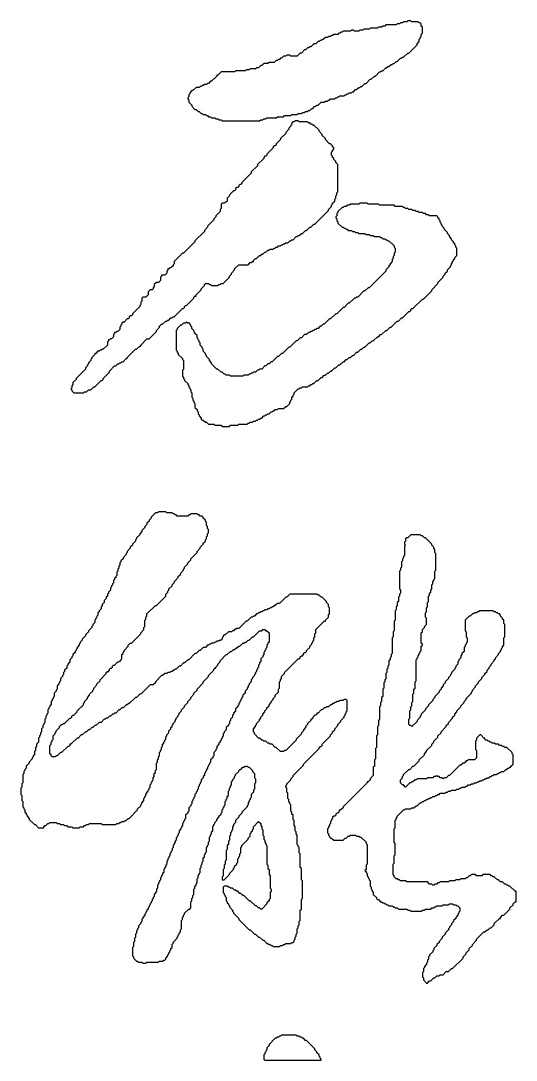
# Model space of a CAD drawing. Header units: millimetres. Extents: x 0 to 500, y 0 to 499.
# Drawn here: x 262 to 499.5, y 0.5 to 499 of the extents above; entities that cross this region are included whole.
import ezdxf

# ---------------------------------------------------------------- set-up
doc = ezdxf.new("R2010")
doc.units = ezdxf.units.MM

msp = doc.modelspace()

# ---------------------------------------------------------------- linework, layer by layer
for points in [[(447.5, 499), (447, 498.5), (445.5, 498.5), (445, 498), (444, 498), (443.5, 497.5), (442.5, 497.5), (442, 497), (437, 497), (436.5, 496.5), (435.5, 496.5), (435, 496), (433.5, 496), (433, 495.5), (429.5, 495.5), (429, 495), (426.5, 495), (426, 494.5), (424.5, 494.5), (424, 494), (422, 494), (421.5, 494.5), (420.5, 494.5), (420, 494), (416.5, 494), (416, 493.5), (415.5, 493.5), (415, 493), (414.5, 493), (414, 492.5), (412, 492.5), (411.5, 492), (411, 492), (410.5, 491.5), (409.5, 491.5), (409, 491), (408, 491), (407, 490), (406.5, 490), (406, 489.5), (405.5, 489.5), (405, 489), (404.5, 489), (403.5, 488), (402.5, 488), (401, 486.5), (400.5, 486.5), (400, 486), (399.5, 486), (398.5, 485), (398, 485), (396.5, 483.5), (396, 483.5), (394.5, 482), (391.5, 482), (391, 482.5), (389.5, 482.5), (389, 482), (388, 482), (387, 481), (386.5, 481), (386, 480.5), (385.5, 480.5), (385, 480), (384.5, 480), (383.5, 479), (381, 479), (380.5, 478.5), (378.5, 478.5), (377.5, 477.5), (377, 477.5), (376, 476.5), (375, 476.5), (374.5, 476), (372, 476), (371.5, 475.5), (370, 475.5), (369.5, 475), (365, 475), (364.5, 474.5), (358, 474.5), (356.5, 473), (356, 473), (356, 472.5), (353.5, 470), (353, 470), (352, 469), (351.5, 469), (351, 468.5), (350, 468.5), (349.5, 468), (349, 468), (348.5, 467.5), (348, 467.5), (347.5, 467), (346, 467), (344.5, 465.5), (344, 465.5), (343, 464.5), (343, 464), (342.5, 463.5), (342.5, 462.5), (342, 462), (342, 461.5), (342.5, 461), (342.5, 460), (344, 458.5), (344, 458), (345.5, 456.5), (346, 456.5), (347, 455.5), (347.5, 455.5), (348.5, 454.5), (349, 454.5), (349.5, 454), (350.5, 454), (351, 453.5), (351.5, 453.5), (352, 453), (353, 453), (353.5, 452.5), (355, 452.5), (355.5, 452), (356.5, 452), (357, 451.5), (358, 451.5), (358.5, 451), (376.5, 451), (377, 451.5), (378, 451.5), (378.5, 452), (379.5, 452), (380, 452.5), (384.5, 452.5), (385, 453), (388, 453), (388.5, 453.5), (391.5, 453.5), (392, 454), (394.5, 454), (395, 454.5), (396.5, 454.5), (397, 455), (398, 455), (398.5, 455.5), (399.5, 455.5), (400, 456), (400.5, 456), (401.5, 457), (402, 457), (403, 458), (403.5, 458), (404, 458.5), (404.5, 458.5), (406, 460), (407.5, 460), (408, 460.5), (409, 460.5), (409.5, 461), (410, 461), (410.5, 461.5), (412.5, 461.5), (413, 462), (413.5, 462), (414, 462.5), (414.5, 462.5), (415, 463), (417, 463), (417.5, 463.5), (418, 463.5), (418.5, 464), (419, 464), (419.5, 464.5), (420.5, 464.5), (421, 465), (421.5, 465), (422.5, 466), (423, 466), (424, 467), (424.5, 467), (425, 467.5), (425.5, 467.5), (427, 469), (427.5, 469), (429.5, 471), (430, 471), (431.5, 472.5), (432, 472.5), (434, 474.5), (434.5, 474.5), (435, 475), (435.5, 475), (437, 476.5), (437.5, 476.5), (438, 477), (438.5, 477), (439.5, 478), (440, 478), (440.5, 478.5), (441, 478.5), (442, 479.5), (442.5, 479.5), (444, 481), (444.5, 481), (445, 481.5), (445.5, 481.5), (447.5, 483.5), (448, 483.5), (452, 487.5), (452, 488), (453, 489), (453, 490), (453.5, 490.5), (453.5, 491), (454, 491.5), (454, 492.5), (454.5, 493), (454.5, 496), (454, 496.5), (454, 497.5), (453.5, 498), (453, 498), (452.5, 498.5), (449.5, 498.5), (449, 499)], [(393.5, 451), (393, 450.5), (392.5, 450.5), (392, 450), (392, 449.5), (391.5, 449), (391.5, 448.5), (390.5, 447.5), (390.5, 447), (389, 445.5), (389, 445), (386.5, 442.5), (386.5, 442), (384.5, 440), (384.5, 439.5), (384, 439), (383.5, 439), (383, 438.5), (383, 438), (380, 435), (380, 434.5), (379.5, 434), (379, 434), (378.5, 433.5), (378.5, 433), (375.5, 430), (375.5, 429.5), (372.5, 426.5), (372.5, 426), (368, 421.5), (368, 421), (367.5, 420.5), (367, 420.5), (366.5, 420), (366.5, 419.5), (366, 419), (365.5, 419), (365, 418.5), (365, 418), (364.5, 417.5), (364, 417.5), (362, 415.5), (362, 415), (361, 414), (361, 412.5), (360.5, 412), (360, 412), (359.5, 411.5), (358.5, 411.5), (358, 411), (358, 409), (357.5, 408.5), (357.5, 407.5), (355.5, 405.5), (355.5, 405), (354.5, 404), (354.5, 403.5), (351.5, 400.5), (351.5, 400), (350, 398.5), (350, 398), (345.5, 393.5), (345.5, 393), (340, 387.5), (339.5, 387.5), (335.5, 383.5), (335.5, 382.5), (335, 382), (335, 381.5), (334, 380.5), (333.5, 380.5), (333, 380), (332.5, 380), (332.5, 379.5), (332, 379), (332, 378), (331, 377), (329.5, 377), (329.5, 376.5), (329, 376), (329, 374.5), (328, 373.5), (327, 373.5), (326, 372.5), (326, 371.5), (325.5, 371), (325.5, 370.5), (325, 370), (324, 370), (323, 369), (323, 367.5), (322, 366.5), (320.5, 366.5), (320, 366), (320, 364.5), (319.5, 364), (319.5, 363), (319, 362.5), (319, 362), (315.5, 358.5), (315.5, 358), (315, 357.5), (314.5, 357.5), (314, 357), (314, 356.5), (313.5, 356), (313, 356), (311.5, 354.5), (311, 354.5), (310.5, 354), (310.5, 353.5), (310, 353), (310, 352.5), (309.5, 352), (309.5, 351), (308.5, 350), (308, 350), (307.5, 349.5), (307, 349.5), (307, 349), (306.5, 348.5), (306.5, 347.5), (305.5, 346.5), (305, 346.5), (304.5, 346), (304, 346), (304, 345.5), (303.5, 345), (303.5, 343.5), (301.5, 341.5), (301, 341.5), (300.5, 341), (300, 341), (299.5, 340.5), (299, 340.5), (298, 339.5), (297.5, 339.5), (297.5, 339), (296, 337.5), (296, 337), (295.5, 336.5), (295.5, 336), (294.5, 335), (294.5, 334.5), (294, 334), (294, 333.5), (293, 332.5), (293, 332), (288.5, 327.5), (288.5, 327), (287, 325.5), (287, 324.5), (286.5, 324), (286.5, 323), (286, 322.5), (286.5, 322), (286.5, 321.5), (287.5, 320.5), (292, 320.5), (292.5, 321), (293.5, 321), (294.5, 322), (295.5, 322), (297, 323.5), (297.5, 323.5), (300.5, 326.5), (301, 326.5), (301.5, 327), (301.5, 327.5), (304.5, 330.5), (304.5, 331), (307, 333.5), (307.5, 333.5), (308.5, 334.5), (309, 334.5), (309.5, 335), (310, 335), (310.5, 335.5), (311, 335.5), (312.5, 337), (313, 337), (313, 337.5), (317, 341.5), (317.5, 341.5), (319, 343), (319.5, 343), (319.5, 343.5), (322.5, 346.5), (323.5, 346.5), (327, 350), (327, 350.5), (328.5, 352), (328.5, 352.5), (329.5, 353.5), (330, 353.5), (331.5, 355), (332, 355), (332.5, 355.5), (333, 355.5), (334, 356.5), (334.5, 356.5), (335, 357), (335.5, 357), (339.5, 361), (340, 361), (340.5, 361.5), (340.5, 362), (341, 362.5), (341.5, 362.5), (345, 366), (345, 366.5), (345.5, 367), (346, 367), (346, 367.5), (348.5, 370), (348.5, 370.5), (350, 372), (350, 372.5), (350.5, 373), (352, 373), (352.5, 372.5), (353, 372.5), (353.5, 372), (356.5, 372), (357, 372.5), (357.5, 372.5), (358, 373), (359, 373), (362, 376), (362, 376.5), (363, 377.5), (363, 378), (364.5, 379.5), (364.5, 380), (366.5, 382), (371, 382), (372, 383), (372.5, 383), (373, 383.5), (373.5, 383.5), (373.5, 384), (374.5, 385), (375, 385), (376.5, 386.5), (377, 386.5), (377.5, 387), (378, 387), (379, 388), (379.5, 388), (380.5, 389), (381, 389), (381.5, 389.5), (383, 389.5), (383.5, 390), (384, 390), (384.5, 390.5), (385, 390.5), (385.5, 391), (386.5, 391), (387, 391.5), (387.5, 391.5), (388, 392), (388.5, 392), (389, 392.5), (390, 392.5), (391, 393.5), (391.5, 393.5), (392, 394), (392.5, 394), (394, 395.5), (394.5, 395.5), (395, 396), (395.5, 396), (396.5, 397), (397, 397), (398.5, 398.5), (399, 398.5), (400.5, 400), (401, 400), (402.5, 401.5), (403, 401.5), (409.5, 408), (409.5, 408.5), (411, 410), (411, 410.5), (411.5, 411), (411.5, 411.5), (412.5, 412.5), (412.5, 413.5), (413, 414), (413, 415), (413.5, 415.5), (413.5, 416.5), (414, 417), (414, 430), (413, 431), (413, 431.5), (412, 432.5), (412, 433), (411.5, 433.5), (411.5, 434), (411, 434.5), (411, 436), (411.5, 436.5), (411.5, 437), (412, 437.5), (412, 438), (411.5, 438.5), (411.5, 439), (410.5, 440), (410, 440), (408, 442), (408, 442.5), (406.5, 444), (406.5, 444.5), (405, 446), (405, 446.5), (402.5, 449), (402, 449), (401.5, 449.5), (401, 449.5), (400.5, 450), (400, 450), (399.5, 450.5), (395.5, 450.5), (395, 451)], [(424.5, 411.5), (424, 411), (420, 411), (419.5, 410.5), (418.5, 410.5), (418, 410), (417, 410), (416.5, 409.5), (416, 409.5), (414, 407.5), (414, 407), (413.5, 406.5), (413.5, 405.5), (413, 405), (413, 404.5), (413.5, 404), (413.5, 403), (414, 402.5), (414, 402), (416, 400), (416.5, 400), (417, 399.5), (417.5, 399.5), (418, 399), (418.5, 399), (419, 398.5), (420.5, 398.5), (421, 398), (422, 398), (422.5, 397.5), (423.5, 397.5), (424, 397), (427, 397), (427.5, 396.5), (429, 396.5), (429.5, 396), (431, 396), (431.5, 395.5), (434, 395.5), (434.5, 395), (435, 395), (435.5, 394.5), (436.5, 394.5), (437, 394), (437.5, 394), (438, 393.5), (438.5, 393.5), (441, 391), (441, 390.5), (441.5, 390), (441.5, 388), (441, 387.5), (441, 386.5), (440.5, 386), (440.5, 385), (440, 384.5), (440, 383.5), (439, 382.5), (439, 382), (438.5, 381.5), (438.5, 381), (437, 379.5), (437, 379), (429, 371), (428.5, 371), (427, 369.5), (426.5, 369.5), (423.5, 366.5), (423, 366.5), (422.5, 366), (422, 366), (419.5, 363.5), (419, 363.5), (417, 361.5), (416.5, 361.5), (413.5, 358.5), (413, 358.5), (410.5, 356), (410, 356), (407.5, 353.5), (407, 353.5), (406, 352.5), (405.5, 352.5), (404.5, 351.5), (404, 351.5), (403.5, 351), (403, 351), (402.5, 350.5), (402, 350.5), (401.5, 350), (401, 350), (400.5, 349.5), (400, 349.5), (399, 348.5), (398, 348.5), (396.5, 347), (396, 347), (394.5, 345.5), (394, 345.5), (391, 342.5), (390.5, 342.5), (387.5, 339.5), (387, 339.5), (385.5, 338), (385, 338), (382.5, 335.5), (382, 335.5), (381, 334.5), (380.5, 334.5), (379.5, 333.5), (379, 333.5), (377.5, 332), (376.5, 332), (376, 331.5), (375.5, 331.5), (374.5, 330.5), (373.5, 330.5), (373, 330), (372.5, 330), (372, 329.5), (371.5, 329.5), (371, 329), (369, 329), (368.5, 328.5), (362.5, 328.5), (362, 329), (360.5, 329), (360, 329.5), (359.5, 329.5), (358.5, 330.5), (358, 330.5), (356.5, 332), (356, 332), (353.5, 334.5), (353.5, 335), (352.5, 336), (352.5, 336.5), (351, 338), (351, 338.5), (350.5, 339), (350.5, 339.5), (349.5, 340.5), (349.5, 341.5), (349, 342), (349, 342.5), (348, 343.5), (348, 344.5), (347.5, 345), (347.5, 345.5), (347, 346), (347, 346.5), (346.5, 347), (346.5, 348), (345.5, 349), (345.5, 349.5), (345, 350), (345, 350.5), (344, 351.5), (344, 352), (343.5, 352.5), (343.5, 353), (343, 353.5), (343, 354), (342, 354), (341.5, 354.5), (341, 354), (340, 354), (339, 353), (338.5, 353), (337, 351.5), (337, 351), (336.5, 350.5), (336.5, 341), (337, 340.5), (337, 340), (337.5, 339.5), (337.5, 339), (339.5, 337), (339.5, 336.5), (340, 336), (340, 332), (339.5, 331.5), (339.5, 328.5), (340, 328), (340, 327.5), (340.5, 327), (340.5, 326.5), (342, 325), (342, 324.5), (342.5, 324), (342.5, 323.5), (343, 323), (343, 322.5), (343.5, 322), (343.5, 321), (344, 320.5), (344, 318.5), (344.5, 318), (344.5, 317), (345, 316.5), (345, 316), (345.5, 315.5), (345.5, 313.5), (346.5, 312.5), (346.5, 312), (347, 311.5), (347, 310.5), (347.5, 310), (347.5, 309.5), (348.5, 308.5), (348.5, 308), (349, 307.5), (349.5, 307.5), (350.5, 306.5), (351, 306.5), (352, 305.5), (354.5, 305.5), (355, 305), (358, 305), (358.5, 304.5), (362, 304.5), (362.5, 305), (366, 305), (366.5, 305.5), (370.5, 305.5), (371, 306), (371.5, 306), (372, 306.5), (373, 306.5), (373.5, 307), (374.5, 307), (375, 307.5), (375.5, 307.5), (376, 308), (376.5, 308), (377, 308.5), (377.5, 308.5), (378.5, 309.5), (379, 309.5), (379.5, 310), (380, 310), (380.5, 310.5), (381, 310.5), (382, 311.5), (382.5, 311.5), (383, 312), (383.5, 312), (384, 312.5), (385, 312.5), (385.5, 313), (388, 313), (389, 314), (389.5, 314), (391, 315.5), (391, 316), (391.5, 316.5), (391.5, 317), (392, 317.5), (392, 318.5), (392.5, 319), (392.5, 319.5), (393, 320), (393, 320.5), (395, 322.5), (395.5, 322.5), (396, 323), (396.5, 323), (397, 323.5), (399.5, 323.5), (400, 324), (400.5, 324), (401, 324.5), (401.5, 324.5), (402, 325), (402.5, 325), (404, 326.5), (404.5, 326.5), (406, 328), (406.5, 328), (407.5, 329), (408, 329), (409, 330), (409.5, 330), (410.5, 331), (411, 331), (412.5, 332.5), (413, 332.5), (414.5, 334), (415, 334), (416.5, 335.5), (417, 335.5), (418, 336.5), (418.5, 336.5), (419.5, 337.5), (420, 337.5), (421, 338.5), (421.5, 338.5), (423, 340), (423.5, 340), (425, 341.5), (425.5, 341.5), (426.5, 342.5), (427, 342.5), (429, 344.5), (429.5, 344.5), (430.5, 345.5), (431, 345.5), (433, 347.5), (433.5, 347.5), (434.5, 348.5), (435, 348.5), (437, 350.5), (437.5, 350.5), (439, 352), (439.5, 352), (442.5, 355), (443, 355), (444.5, 356.5), (445, 356.5), (448, 359.5), (448.5, 359.5), (449, 360), (449, 360.5), (449.5, 361), (450, 361), (454.5, 365.5), (455, 365.5), (459, 369.5), (459, 370), (462, 373), (462, 373.5), (464.5, 376), (464.5, 376.5), (465.5, 377.5), (465.5, 378), (466.5, 379), (466.5, 379.5), (468, 381), (468, 381.5), (468.5, 382), (468.5, 382.5), (469, 383), (469, 383.5), (469.5, 384), (469.5, 384.5), (470, 385), (470, 385.5), (471, 386.5), (471, 390), (470.5, 390.5), (470.5, 391), (470, 391.5), (470, 392), (469.5, 392.5), (469.5, 393), (468.5, 394), (468.5, 394.5), (467.5, 395.5), (467.5, 396), (466.5, 397), (466.5, 397.5), (465, 399), (465, 399.5), (464, 400.5), (464, 401), (463.5, 401.5), (463.5, 402), (463, 402.5), (463, 403), (462.5, 403.5), (462.5, 404), (462, 404.5), (462, 405), (461.5, 405.5), (458, 405.5), (457.5, 406), (456.5, 406), (456, 406.5), (455, 406.5), (454.5, 407), (453, 407), (452.5, 407.5), (451.5, 407.5), (451, 408), (450, 408), (449.5, 408.5), (448, 408.5), (447.5, 409), (446.5, 409), (446, 409.5), (445.5, 409.5), (445, 410), (441.5, 410), (441, 410.5), (434, 410.5), (433.5, 411), (428.5, 411), (428, 411.5)], [(328, 263.5), (327.5, 263), (326.5, 263), (324.5, 261), (324.5, 260.5), (323.5, 259.5), (323.5, 259), (322.5, 258), (322.5, 257.5), (321.5, 256.5), (321.5, 256), (320, 254.5), (320, 254), (319, 253), (319, 252.5), (317.5, 251), (317.5, 250.5), (317, 250), (317, 249.5), (315.5, 248), (315.5, 247.5), (314.5, 246.5), (314.5, 246), (313, 244.5), (313, 244), (312.5, 243.5), (312.5, 243), (311, 241.5), (311, 241), (310, 240), (310, 239.5), (309.5, 239), (309.5, 238), (309, 237.5), (309, 236.5), (308.5, 236), (308.5, 235), (308, 234.5), (308, 233), (307.5, 232.5), (307.5, 232), (307, 231.5), (307, 231), (306.5, 230.5), (306.5, 229.5), (306, 229), (306, 228.5), (305.5, 228), (305.5, 227.5), (305, 227), (305, 226), (304, 225), (304, 224.5), (303.5, 224), (303.5, 223), (303, 222.5), (303, 222), (302, 221), (302, 220), (301, 219), (301, 218.5), (300.5, 218), (300.5, 217), (299.5, 216), (299.5, 215.5), (299, 215), (299, 214), (298.5, 213.5), (298.5, 213), (298, 212.5), (298, 212), (297.5, 211.5), (297.5, 210.5), (296.5, 209.5), (296.5, 209), (296, 208.5), (296, 208), (294.5, 206.5), (294.5, 206), (293, 204.5), (293, 204), (291.5, 202.5), (291.5, 202), (290.5, 201), (290.5, 200.5), (290, 200), (290, 199.5), (289, 198.5), (289, 198), (288.5, 197.5), (288.5, 197), (288, 196.5), (288, 196), (287, 195), (287, 194.5), (286.5, 194), (286.5, 193.5), (285.5, 192.5), (285.5, 191.5), (284.5, 190.5), (284.5, 190), (284, 189.5), (284, 188.5), (283, 187.5), (283, 187), (282.5, 186.5), (282.5, 185.5), (282, 185), (282, 184.5), (281, 183.5), (281, 182.5), (280.5, 182), (280.5, 181.5), (280, 181), (280, 180.5), (279.5, 180), (279.5, 178.5), (279, 178), (279, 177.5), (278, 176.5), (278, 175), (277.5, 174.5), (277.5, 174), (277, 173.5), (277, 173), (276.5, 172.5), (276.5, 171), (276, 170.5), (276, 170), (275.5, 169.5), (275.5, 169), (275, 168.5), (275, 167), (274.5, 166.5), (274.5, 166), (274, 165.5), (274, 164.5), (273.5, 164), (273.5, 162.5), (273, 162), (273, 161.5), (272.5, 161), (272.5, 160), (272, 159.5), (272, 158), (271.5, 157.5), (271.5, 156.5), (271, 156), (271, 155.5), (270.5, 155), (270.5, 153), (269.5, 152), (269.5, 151), (269, 150.5), (269, 149), (268.5, 148.5), (268.5, 147), (268, 146.5), (268, 146), (267.5, 145.5), (267.5, 145), (266, 143.5), (266, 143), (264.5, 141.5), (264.5, 140.5), (264, 140), (264, 139.5), (263.5, 139), (263.5, 138), (263, 137.5), (263, 133.5), (262.5, 133), (262.5, 131.5), (262, 131), (262, 128), (262.5, 127.5), (262.5, 125), (263, 124.5), (263, 122), (263.5, 121.5), (263.5, 121), (264, 120.5), (264, 119.5), (264.5, 119), (264.5, 118.5), (265, 118), (265, 117.5), (266, 116.5), (266, 116), (268.5, 113.5), (269, 113.5), (270.5, 112), (273, 112), (273, 112.5), (273.5, 113), (274, 113), (275, 114), (275.5, 114), (276, 114.5), (279, 114.5), (279.5, 114), (280.5, 114), (281, 113.5), (282.5, 113.5), (283, 113), (284, 113), (284.5, 112.5), (286.5, 112.5), (287, 112), (290, 112), (290.5, 112.5), (292, 112.5), (292.5, 113), (293, 113), (293.5, 113.5), (294.5, 113.5), (295, 114), (300.5, 114), (301, 113.5), (307.5, 113.5), (308, 114), (309, 114), (309.5, 114.5), (310, 114.5), (310.5, 115), (311.5, 115), (312, 115.5), (312.5, 115.5), (313.5, 116.5), (314, 116.5), (318, 120.5), (318, 121), (319.5, 122.5), (319.5, 123), (320, 123.5), (320, 124), (321, 125), (321, 126), (321.5, 126.5), (321.5, 127), (322, 127.5), (322, 128), (322.5, 128.5), (322.5, 129), (323, 129.5), (323, 130), (323.5, 130.5), (323.5, 131), (324, 131.5), (324, 132.5), (324.5, 133), (324.5, 133.5), (325, 134), (325, 134.5), (325.5, 135), (325.5, 136), (326, 136.5), (326, 138), (326.5, 138.5), (326.5, 139.5), (327, 140), (327, 143), (327.5, 143.5), (327.5, 144.5), (328, 145), (328, 146), (328.5, 146.5), (328.5, 148), (329, 148.5), (329, 149), (329.5, 149.5), (329.5, 150.5), (330, 151), (330, 152), (330.5, 152.5), (330.5, 153), (331, 153.5), (331, 154), (331.5, 154.5), (331.5, 155.5), (332, 156), (332, 156.5), (333, 157.5), (333, 158.5), (334, 159.5), (334, 160), (334.5, 160.5), (334.5, 161), (335, 161.5), (335, 162), (336, 163), (336, 163.5), (336.5, 164), (336.5, 164.5), (337.5, 165.5), (337.5, 166), (338, 166.5), (338, 167), (339, 168), (339, 168.5), (340.5, 170), (340.5, 170.5), (342, 172), (342, 172.5), (343.5, 174), (343.5, 174.5), (345, 176), (345, 176.5), (346.5, 178), (346.5, 178.5), (349.5, 181.5), (349.5, 182), (352, 184.5), (352, 185), (354.5, 187.5), (354.5, 188), (355, 188.5), (355.5, 188.5), (355.5, 189), (356.5, 190), (356.5, 190.5), (357.5, 191.5), (357.5, 192), (360.5, 195), (361, 195), (362.5, 196.5), (363, 196.5), (364, 197.5), (364.5, 197.5), (365.5, 198.5), (366, 198.5), (366.5, 199), (367, 199), (368.5, 200.5), (369, 200.5), (369.5, 201), (370, 201), (371, 202), (371.5, 202), (373, 203.5), (373.5, 203.5), (376.5, 206.5), (377.5, 206.5), (378, 207), (379, 207), (379.5, 206.5), (380, 206.5), (381, 205.5), (381, 201), (380.5, 200.5), (380.5, 200), (380, 199.5), (380, 198.5), (379.5, 198), (379.5, 197.5), (379, 197), (379, 196.5), (378.5, 196), (378.5, 195), (378, 194.5), (378, 194), (377, 193), (377, 191.5), (376.5, 191), (376.5, 190.5), (376, 190), (376, 189), (375.5, 188.5), (375.5, 188), (375, 187.5), (375, 187), (374.5, 186.5), (374.5, 186), (374, 185.5), (374, 185), (373, 184), (373, 183.5), (372.5, 183), (372.5, 182), (371.5, 181), (371.5, 180.5), (371, 180), (371, 179.5), (370.5, 179), (370.5, 178.5), (369.5, 177.5), (369.5, 176.5), (368.5, 175.5), (368.5, 175), (368, 174.5), (368, 174), (367.5, 173.5), (367.5, 173), (367, 172.5), (367, 172), (366.5, 171.5), (366.5, 171), (366, 170.5), (366, 170), (365, 169), (365, 168), (364, 167), (364, 166.5), (363.5, 166), (363.5, 165), (362.5, 164), (362.5, 163.5), (362, 163), (362, 162), (361.5, 161.5), (361.5, 161), (360.5, 160), (360.5, 159), (359.5, 158), (359.5, 157.5), (359, 157), (359, 156), (358.5, 155.5), (358.5, 155), (358, 154.5), (358, 154), (357.5, 153.5), (357.5, 153), (357, 152.5), (357, 152), (356, 151), (356, 150), (355.5, 149.5), (355.5, 149), (354.5, 148), (354.5, 146.5), (354, 146), (354, 145.5), (353, 144.5), (353, 143.5), (352.5, 143), (352.5, 142.5), (352, 142), (352, 141.5), (351.5, 141), (351.5, 140.5), (351, 140), (351, 139.5), (350.5, 139), (350.5, 138.5), (350, 138), (350, 137), (349.5, 136.5), (349.5, 136), (348.5, 135), (348.5, 134), (348, 133.5), (348, 133), (347.5, 132.5), (347.5, 132), (347, 131.5), (347, 130.5), (346.5, 130), (346.5, 129.5), (346, 129), (346, 128.5), (345.5, 128), (345.5, 127), (345, 126.5), (345, 126), (344.5, 125.5), (344.5, 125), (344, 124.5), (344, 123.5), (343.5, 123), (343.5, 122.5), (342.5, 121.5), (342.5, 120), (342, 119.5), (342, 119), (341, 118), (341, 116.5), (340.5, 116), (340.5, 115.5), (340, 115), (340, 114.5), (339.5, 114), (339.5, 113), (339, 112.5), (339, 112), (338.5, 111.5), (338.5, 111), (338, 110.5), (338, 109.5), (337.5, 109), (337.5, 108.5), (337, 108), (337, 107.5), (336.5, 107), (336.5, 106), (336, 105.5), (336, 105), (335.5, 104.5), (335.5, 104), (335, 103.5), (335, 102.5), (334.5, 102), (334.5, 101), (334, 100.5), (334, 100), (333.5, 99.5), (333.5, 98.5), (333, 98), (333, 97.5), (332.5, 97), (332.5, 96.5), (332, 96), (332, 94.5), (331.5, 94), (331.5, 93.5), (331, 93), (331, 92.5), (330.5, 92), (330.5, 90.5), (330, 90), (330, 89.5), (329.5, 89), (329.5, 88.5), (329, 88), (329, 87), (328.5, 86.5), (328.5, 86), (328, 85.5), (328, 85), (327.5, 84.5), (327.5, 83), (327, 82.5), (327, 81.5), (326.5, 81), (326.5, 80.5), (326, 80), (326, 79), (325.5, 78.5), (325.5, 78), (325, 77.5), (325, 77), (324.5, 76.5), (324.5, 76), (324, 75.5), (324, 75), (323.5, 74.5), (323.5, 74), (323, 73.5), (323, 73), (322.5, 72.5), (322.5, 72), (322, 71.5), (322, 71), (321.5, 70.5), (321.5, 70), (320.5, 69), (320.5, 68.5), (320, 68), (320, 67), (319.5, 66.5), (319.5, 66), (318.5, 65), (318.5, 64), (318, 63.5), (318, 63), (317.5, 62.5), (317.5, 61.5), (317, 61), (317, 59.5), (316.5, 59), (316.5, 57.5), (316, 57), (316, 55), (315.5, 54.5), (315.5, 50.5), (316, 50), (316, 49.5), (317.5, 48), (318, 48), (318.5, 47.5), (320, 47.5), (320.5, 47), (322, 47), (322.5, 47.5), (328, 47.5), (328.5, 48), (330, 48), (330.5, 48.5), (331, 48.5), (331.5, 49), (331.5, 49.5), (332.5, 50.5), (332.5, 51), (333, 51.5), (333, 52), (333.5, 52.5), (333.5, 53), (334, 53.5), (334, 54), (334.5, 54.5), (334.5, 56), (335, 56.5), (335, 57), (337, 59), (337, 59.5), (337.5, 60), (337.5, 60.5), (338, 61), (338, 61.5), (338.5, 62), (338.5, 63), (339, 63.5), (339, 67.5), (339.5, 68), (339.5, 69), (340, 69.5), (340, 70), (340.5, 70.5), (340.5, 71), (342.5, 73), (343, 73), (343.5, 73.5), (343.5, 76.5), (344, 77), (344, 78), (344.5, 78.5), (344.5, 79.5), (345, 80), (345, 82.5), (345.5, 83), (345.5, 84), (346, 84.5), (346, 85), (346.5, 85.5), (346.5, 87.5), (347, 88), (347, 89), (347.5, 89.5), (347.5, 90), (348, 90.5), (348, 92.5), (348.5, 93), (348.5, 94), (349, 94.5), (349, 95.5), (349.5, 96), (349.5, 97.5), (350, 98), (350, 99), (350.5, 99.5), (350.5, 100), (351, 100.5), (351, 102.5), (351.5, 103), (351.5, 103.5), (352, 104), (352, 105), (352.5, 105.5), (352.5, 107.5), (353, 108), (353, 108.5), (353.5, 109), (353.5, 110), (354, 110.5), (354, 112.5), (354.5, 113), (354.5, 113.5), (355, 114), (355, 114.5), (356, 115.5), (356, 116), (357, 117), (357, 117.5), (358, 118.5), (358, 119), (358.5, 119.5), (358.5, 120.5), (359, 121), (359, 121.5), (359.5, 122), (359.5, 122.5), (360, 123), (360, 124.5), (360.5, 125), (360.5, 125.5), (361, 126), (361, 127), (361.5, 127.5), (361.5, 129.5), (362, 130), (362, 131), (362.5, 131.5), (362.5, 132), (363, 132.5), (363, 134), (363.5, 134.5), (363.5, 135), (364.5, 136), (364.5, 136.5), (365, 137), (365, 137.5), (366.5, 139), (366.5, 139.5), (367, 140), (367.5, 140), (368.5, 141), (369, 141), (369.5, 141.5), (370.5, 141.5), (371, 141), (371.5, 141), (373, 139.5), (373, 139), (374, 138), (374, 136), (374.5, 135.5), (374.5, 133.5), (374, 133), (374, 130.5), (373.5, 130), (373.5, 129), (372.5, 128), (372.5, 126.5), (372, 126), (372, 125.5), (371.5, 125), (371.5, 124.5), (371, 124), (371, 123), (370.5, 122.5), (370.5, 122), (368, 119.5), (368, 119), (366.5, 117.5), (366.5, 117), (365, 115.5), (365, 114.5), (364, 113.5), (364, 113), (363.5, 112.5), (363.5, 111), (363, 110.5), (363, 110), (362.5, 109.5), (362.5, 108.5), (362, 108), (362, 106), (361.5, 105.5), (361.5, 104), (361, 103.5), (361, 101.5), (360.5, 101), (360.5, 96.5), (360, 96), (360, 94.5), (359.5, 94), (359.5, 92.5), (359, 92), (359, 89), (358.5, 88.5), (358.5, 87), (359.5, 87), (362, 89.5), (362, 90), (364, 92), (364, 92.5), (364.5, 93), (364.5, 93.5), (365.5, 94.5), (365.5, 95), (366, 95.5), (366, 97), (366.5, 97.5), (366.5, 98), (367, 98.5), (367, 99.5), (367.5, 100), (367.5, 102.5), (368, 103), (368, 103.5), (371, 106.5), (371, 107), (372, 108), (372, 109), (372.5, 109.5), (372.5, 110), (373, 110.5), (373, 111), (373.5, 111.5), (373.5, 112.5), (376, 115), (377, 114), (377, 113), (377.5, 112.5), (377.5, 111.5), (378, 111), (378, 108.5), (378.5, 108), (378.5, 106.5), (379, 106), (379, 105), (379.5, 104.5), (379.5, 104), (380, 103.5), (380, 94.5), (380.5, 94), (380.5, 92.5), (381, 92), (381, 89.5), (381.5, 89), (381.5, 83), (382, 82.5), (382, 81.5), (381.5, 81), (381.5, 78), (381, 77.5), (381, 77), (380, 76), (380, 75.5), (377.5, 73), (377, 73), (376.5, 73.5), (376, 73.5), (375, 74.5), (374.5, 74.5), (372, 77), (371.5, 77), (369, 79.5), (368.5, 79.5), (367.5, 80.5), (367, 80.5), (366, 81.5), (365.5, 81.5), (365, 82), (364.5, 82), (363.5, 83), (362.5, 83), (362, 83.5), (361.5, 83.5), (361, 84), (359.5, 84), (359, 83.5), (359, 81), (359.5, 80.5), (359.5, 80), (360, 79.5), (360, 79), (360.5, 78.5), (360.5, 77), (361, 76.5), (361, 76), (361.5, 75.5), (361.5, 75), (362, 74.5), (362, 74), (363.5, 72.5), (363.5, 72), (364, 71.5), (364, 71), (366.5, 68.5), (366.5, 68), (371.5, 63), (372, 63), (374, 61), (374.5, 61), (376, 59.5), (376.5, 59.5), (378, 58), (378.5, 58), (380, 56.5), (380.5, 56.5), (381, 56), (381.5, 56), (382, 55.5), (382.5, 55.5), (383, 55), (386, 55), (386.5, 55.5), (387.5, 55.5), (388, 56), (388.5, 56), (389, 56.5), (391.5, 56.5), (392, 57), (392.5, 57), (393, 57.5), (393, 58), (393.5, 58.5), (393.5, 59.5), (394, 60), (394, 61), (394.5, 61.5), (394.5, 63.5), (395, 64), (395, 65), (395.5, 65.5), (395.5, 67), (396, 67.5), (396, 72.5), (396.5, 73), (396.5, 77.5), (397, 78), (397, 86.5), (396.5, 87), (396.5, 92.5), (396, 93), (396, 99.5), (395.5, 100), (395.5, 102.5), (395, 103), (395, 103.5), (394.5, 104), (394.5, 108.5), (394, 109), (394, 110), (393.5, 110.5), (393.5, 112.5), (393, 113), (393, 115.5), (392.5, 116), (392.5, 118), (392, 118.5), (392, 119.5), (391.5, 120), (391.5, 123), (391, 123.5), (391, 124), (390.5, 124.5), (390.5, 125.5), (390, 126), (390, 128.5), (389.5, 129), (389.5, 131), (389, 131.5), (389, 132), (389.5, 132.5), (389.5, 133), (391.5, 135), (391.5, 135.5), (392.5, 136.5), (392.5, 137), (397.5, 142), (397.5, 142.5), (405, 150), (405, 150.5), (405.5, 151), (406, 151), (406.5, 151.5), (406.5, 152), (410.5, 156), (410.5, 156.5), (411.5, 157.5), (411.5, 158), (412.5, 159), (412.5, 159.5), (414, 161), (414, 161.5), (415.5, 163), (415.5, 163.5), (417, 165), (417, 165.5), (417.5, 166), (417.5, 166.5), (418, 167), (418, 167.5), (418.5, 168), (418.5, 173), (418, 173.5), (417, 173.5), (416.5, 173), (415, 173), (414.5, 172.5), (413.5, 172.5), (413, 172), (412.5, 172), (412, 171.5), (411.5, 171.5), (411, 171), (410.5, 171), (409.5, 170), (408.5, 170), (408, 169.5), (407.5, 169.5), (406.5, 168.5), (406, 168.5), (404.5, 167), (404, 167), (404, 166.5), (403.5, 166), (403, 166), (402, 165), (402, 164.5), (401.5, 164), (401, 164), (401, 163.5), (399.5, 162), (399.5, 161.5), (398.5, 160.5), (398.5, 160), (397.5, 159), (397.5, 158.5), (396.5, 157.5), (396.5, 157), (394, 154.5), (394, 154), (389, 149), (388.5, 149), (388, 148.5), (386.5, 148.5), (384.5, 150.5), (384, 150.5), (382.5, 152), (381.5, 152), (381, 152.5), (380.5, 152.5), (379.5, 153.5), (378.5, 153.5), (378, 154), (377.5, 154), (376.5, 155), (376, 155), (374, 157), (374, 157.5), (373.5, 158), (373.5, 159.5), (374.5, 160.5), (374.5, 161), (375, 161.5), (375, 162), (376.5, 163.5), (376.5, 164), (377, 164.5), (377, 165), (378, 166), (378, 166.5), (379, 167.5), (379, 168), (380, 169), (380, 169.5), (381, 170.5), (381, 171), (382, 172), (382, 172.5), (383, 173.5), (383, 174), (384, 175), (384, 175.5), (385.5, 177), (385.5, 178.5), (386, 179), (386, 182), (386.5, 182.5), (386.5, 183), (387, 183.5), (387, 184.5), (388.5, 186), (388.5, 186.5), (395, 193), (395.5, 193), (396, 193.5), (396, 194), (396.5, 194.5), (397, 194.5), (397.5, 195), (397.5, 195.5), (398, 196), (398.5, 196), (399, 196.5), (399, 197), (400.5, 198.5), (400.5, 199), (401.5, 200), (401.5, 200.5), (402, 201), (402, 201.5), (402.5, 202), (402.5, 203), (403, 203.5), (403, 205), (403.5, 205.5), (403.5, 207), (407.5, 211), (408, 211), (408, 211.5), (409.5, 213), (409.5, 214), (410, 214.5), (410, 217.5), (409.5, 218), (409.5, 219), (408.5, 220), (408.5, 220.5), (406.5, 222.5), (406, 222.5), (405, 223.5), (404.5, 223.5), (404, 224), (391, 224), (389.5, 222.5), (389, 222.5), (386, 219.5), (385, 219.5), (384, 218.5), (383.5, 218.5), (383, 218), (382.5, 218), (382, 217.5), (381.5, 217.5), (381, 217), (380.5, 217), (380, 216.5), (379, 216.5), (378.5, 216), (378, 216), (377.5, 215.5), (377, 215.5), (376.5, 215), (376, 215), (375.5, 214.5), (375, 214.5), (374, 213.5), (373.5, 213.5), (373, 213), (372.5, 213), (370.5, 211), (370, 211), (366.5, 207.5), (365.5, 207.5), (365, 207), (364.5, 207), (364, 206.5), (363.5, 206.5), (363, 206), (361.5, 206), (360, 204.5), (359.5, 204.5), (359, 204), (359, 203.5), (358.5, 203), (358.5, 202.5), (358, 202), (357.5, 202), (357, 201.5), (356, 201.5), (355.5, 201), (355, 201), (354.5, 200.5), (353.5, 200.5), (353, 200), (352.5, 200), (352, 199.5), (351.5, 199.5), (350.5, 198.5), (349.5, 198.5), (348, 197), (347.5, 197), (346, 195.5), (345.5, 195.5), (342.5, 192.5), (342, 192.5), (340.5, 191), (340, 191), (338.5, 189.5), (338, 189.5), (336.5, 188), (336, 188), (335.5, 187.5), (335, 187.5), (334.5, 187), (334, 187), (333.5, 186.5), (332.5, 186.5), (332, 186), (331, 186), (330, 185), (329.5, 185), (326.5, 182), (326.5, 181.5), (325.5, 180.5), (324, 180.5), (319.5, 176), (319, 176), (317.5, 174.5), (317, 174.5), (314, 171.5), (313.5, 171.5), (313, 171), (312.5, 171), (311, 169.5), (310.5, 169.5), (309.5, 168.5), (309, 168.5), (307.5, 167), (307, 167), (306.5, 166.5), (306, 166.5), (305, 165.5), (304.5, 165.5), (303.5, 164.5), (303, 164.5), (302.5, 164), (302, 164), (300.5, 162.5), (299.5, 162.5), (298, 161), (297.5, 161), (296.5, 160), (296, 160), (295, 159), (294.5, 159), (293.5, 158), (293, 158), (291.5, 156.5), (291, 156.5), (289.5, 155), (289, 155), (286, 152), (285.5, 152), (285.5, 151.5), (285, 151), (284.5, 151), (281.5, 148), (281, 148), (279.5, 146.5), (279, 146.5), (278.5, 146), (277, 146), (276.5, 146.5), (276.5, 147), (276, 147.5), (276, 151.5), (276.5, 152), (276.5, 153), (277, 153.5), (277, 154), (277.5, 154.5), (277.5, 156), (278.5, 157), (278.5, 157.5), (279, 158), (279, 158.5), (280.5, 160), (280.5, 160.5), (281.5, 161.5), (282, 161.5), (282.5, 162), (283, 162), (285.5, 164.5), (286, 164.5), (286.5, 165), (286.5, 165.5), (287, 166), (287.5, 166), (289, 167.5), (289, 168), (292, 171), (292, 171.5), (292.5, 172), (292.5, 172.5), (294, 174), (294, 174.5), (295, 175.5), (295, 176), (296.5, 177.5), (296.5, 178), (297, 178.5), (297, 179), (298.5, 180.5), (298.5, 181), (300, 182.5), (300, 183), (303, 186), (303, 186.5), (303.5, 187), (304, 187), (304.5, 187.5), (304.5, 188), (305, 188.5), (305.5, 188.5), (306, 189), (306, 189.5), (306.5, 190), (307, 190), (308.5, 191.5), (309, 191.5), (309.5, 192), (310, 192), (310, 192.5), (310.5, 193), (310.5, 195), (311, 195.5), (311, 196), (311.5, 196.5), (311.5, 197), (313.5, 199), (313.5, 199.5), (314.5, 200.5), (315, 200.5), (319.5, 205), (319.5, 205.5), (321, 207), (321, 208), (321.5, 208.5), (321.5, 211.5), (322, 212), (322, 213), (322.5, 213.5), (322.5, 214.5), (326.5, 218.5), (327, 218.5), (331.5, 223), (331.5, 224), (332.5, 225), (332.5, 225.5), (333, 226), (333, 226.5), (334.5, 228), (334.5, 228.5), (335.5, 229.5), (335.5, 230), (337.5, 232), (337.5, 232.5), (338.5, 233.5), (338.5, 234), (340, 235.5), (340, 236), (340.5, 236.5), (340.5, 237), (342, 238.5), (342, 239), (343.5, 240.5), (343.5, 241), (346.5, 244), (346.5, 244.5), (348, 246), (348, 246.5), (349.5, 248), (349.5, 248.5), (350.5, 249.5), (350.5, 250), (351, 250.5), (351, 251.5), (351.5, 252), (351.5, 253), (352, 253.5), (352, 255), (351.5, 255.5), (351.5, 256.5), (351, 257), (351, 258.5), (350.5, 259), (350.5, 259.5), (349.5, 260.5), (349.5, 261), (349, 261.5), (348, 261.5), (347.5, 262), (347, 262), (346.5, 262.5), (343.5, 262.5), (343, 262), (342.5, 262), (342, 261.5), (337, 261.5), (336.5, 262), (336, 262), (335.5, 262.5), (335, 262.5), (334.5, 263), (332, 263), (331.5, 263.5)], [(449, 252.5), (447.5, 251), (447, 251), (446.5, 250.5), (446.5, 249.5), (446, 249), (446, 248), (446.5, 247.5), (446, 247), (446, 242.5), (445.5, 242), (445.5, 241.5), (445, 241), (445, 240), (444.5, 239.5), (444.5, 237), (444, 236.5), (444, 235.5), (443.5, 235), (443.5, 226.5), (444, 226), (444, 224.5), (443.5, 224), (443.5, 223), (443, 222.5), (443, 220.5), (442.5, 220), (442.5, 218.5), (442, 218), (442, 216.5), (441.5, 216), (441.5, 211.5), (441, 211), (441, 206.5), (440.5, 206), (440.5, 203.5), (440, 203), (440, 195.5), (439.5, 195), (439.5, 194), (439, 193.5), (439, 192.5), (438.5, 192), (438.5, 190), (438, 189.5), (438, 188.5), (437.5, 188), (437.5, 186.5), (437, 186), (437, 183.5), (436.5, 183), (436.5, 182), (436, 181.5), (436, 179), (435.5, 178.5), (435.5, 175), (435, 174.5), (435, 172.5), (434.5, 172), (434.5, 170.5), (434, 170), (434, 164), (433.5, 163.5), (433.5, 161), (433, 160.5), (433, 156.5), (432.5, 156), (432.5, 150.5), (432, 150), (432, 145), (431.5, 144.5), (431.5, 141.5), (431, 141), (431, 137), (429.5, 135.5), (429.5, 135), (428.5, 134), (428, 134), (428, 133.5), (416.5, 122), (416.5, 121.5), (415.5, 120.5), (415, 120.5), (414.5, 120), (414.5, 119.5), (414, 119), (413.5, 119), (413, 118.5), (413, 118), (412.5, 117.5), (412, 117.5), (411.5, 117), (411.5, 116.5), (411, 116), (411, 115.5), (410.5, 115), (410.5, 114), (410, 113.5), (410, 113), (409.5, 112.5), (409.5, 112), (409, 111.5), (409, 109.5), (409.5, 109), (409.5, 108.5), (410, 108), (410, 107.5), (410.5, 107), (411, 107), (412, 106), (416.5, 106), (417.5, 107), (418, 107), (419, 108), (419.5, 108), (420, 108.5), (422.5, 108.5), (423, 108), (424, 108), (424.5, 107.5), (425, 107.5), (427.5, 105), (427.5, 104.5), (428, 104), (428, 94.5), (427.5, 94), (427.5, 92), (427, 91.5), (427.5, 91), (427.5, 90.5), (428, 90), (428, 89), (428.5, 88.5), (428.5, 88), (429, 87.5), (429, 87), (429.5, 86.5), (429.5, 84), (430, 83.5), (430, 82.5), (430.5, 82), (430.5, 81.5), (431, 81), (431, 80), (432.5, 78.5), (432.5, 78), (433, 77.5), (433.5, 77.5), (434.5, 76.5), (435, 76.5), (435.5, 76), (436, 76), (436.5, 75.5), (437, 75.5), (437.5, 75), (438, 75), (438.5, 74.5), (440, 74.5), (440.5, 74), (441, 74), (441.5, 73.5), (442.5, 73.5), (443, 73), (447, 73), (447.5, 72.5), (448.5, 72.5), (449, 72), (454, 72), (454.5, 72.5), (455.5, 72.5), (456, 73), (458.5, 73), (459, 73.5), (460, 73.5), (460.5, 74), (461, 74), (461.5, 74.5), (464, 74.5), (464.5, 75), (467, 75), (467.5, 75.5), (469, 75.5), (469.5, 75), (470.5, 75), (471, 74.5), (471.5, 74.5), (472.5, 73.5), (472.5, 72), (472, 71.5), (472, 71), (471.5, 70.5), (471.5, 70), (470.5, 69), (470.5, 68.5), (469.5, 67.5), (469.5, 67), (468.5, 66), (468.5, 65.5), (467.5, 64.5), (467.5, 64), (467, 63.5), (467, 63), (465.5, 61.5), (465.5, 61), (464, 59.5), (464, 59), (462.5, 57.5), (462.5, 57), (461.5, 56), (461.5, 55.5), (460, 54), (460, 53.5), (459.5, 53), (459.5, 52.5), (458, 51), (458, 50.5), (457.5, 50), (457.5, 49), (457, 48.5), (457, 47.5), (456.5, 47), (456.5, 46.5), (455.5, 45.5), (455.5, 45), (455, 44.5), (455, 43), (454.5, 42.5), (454.5, 40.5), (455, 40), (455, 39), (456.5, 37.5), (457, 37.5), (458, 38.5), (458.5, 38.5), (460, 40), (460.5, 40), (461.5, 41), (462.5, 41), (463, 41.5), (464.5, 41.5), (466, 43), (467, 43), (468.5, 44.5), (469, 44.5), (474, 49.5), (474, 50), (475.5, 51.5), (475.5, 52), (477, 53.5), (477, 54), (478.5, 55.5), (478.5, 56), (480.5, 58), (480.5, 58.5), (484, 62), (484.5, 62), (485.5, 63), (486, 63), (487, 64), (487.5, 64), (489, 65.5), (489, 66), (491.5, 68.5), (492, 68.5), (492, 69), (493, 70), (493.5, 70), (496.5, 73), (496.5, 73.5), (498, 75), (498, 75.5), (499, 76.5), (499.5, 76.5), (499.5, 81.5), (499, 81.5), (496.5, 84), (496, 84), (495.5, 84.5), (495, 84.5), (494.5, 85), (494, 85), (493, 86), (492, 86), (491, 87), (490.5, 87), (489, 88.5), (488.5, 88.5), (488, 89), (487.5, 89), (487, 89.5), (483.5, 89.5), (483, 89), (480.5, 89), (480, 89.5), (478, 89.5), (477.5, 89), (477, 89), (476, 88), (475.5, 88), (475, 87.5), (473, 87.5), (472.5, 87), (470.5, 87), (470, 86.5), (467.5, 86.5), (467, 86), (463, 86), (462.5, 85.5), (462, 85.5), (461.5, 85), (460.5, 85), (460, 84.5), (459.5, 84.5), (459, 85), (458, 85), (457, 86), (447, 86), (446.5, 86.5), (444, 86.5), (443.5, 87), (443, 87), (442.5, 87.5), (442, 87.5), (441, 88.5), (441, 89), (440.5, 89.5), (440.5, 94.5), (441, 95), (441, 98.5), (441.5, 99), (441.5, 104.5), (441, 105), (441, 111.5), (441.5, 112), (441.5, 115.5), (442, 116), (442, 116.5), (442.5, 117), (442.5, 117.5), (445.5, 120.5), (446, 120.5), (446.5, 121), (449, 121), (449.5, 121.5), (450.5, 121.5), (451.5, 122.5), (452, 122.5), (453.5, 124), (454, 124), (454.5, 124.5), (455, 124.5), (455.5, 125), (456, 125), (456.5, 125.5), (457, 125.5), (457.5, 126), (458, 126), (458.5, 126.5), (459, 126.5), (459.5, 127), (460.5, 127), (461, 127.5), (461.5, 127.5), (462, 128), (462.5, 128), (463, 128.5), (465.5, 128.5), (466, 129), (466.5, 129), (467, 129.5), (468, 129.5), (468.5, 130), (470.5, 130), (471, 130.5), (472, 130.5), (472.5, 131), (473, 131), (473.5, 131.5), (475, 131.5), (475.5, 132), (476, 132), (476.5, 132.5), (477.5, 132.5), (478, 133), (479, 133), (479.5, 133.5), (480.5, 133.5), (481, 134), (481.5, 134), (482, 134.5), (483, 134.5), (483.5, 135), (484, 135), (484.5, 135.5), (485, 135.5), (485.5, 136), (486.5, 136), (487, 136.5), (487.5, 136.5), (488, 137), (488.5, 137), (489, 137.5), (490, 137.5), (490.5, 138), (491, 138), (491.5, 138.5), (492, 138.5), (492.5, 139), (493.5, 139), (494.5, 140), (495, 140), (495.5, 140.5), (496, 140.5), (496.5, 141), (497, 141), (497, 141.5), (498, 142.5), (498, 147), (497.5, 147.5), (497.5, 148), (495, 150.5), (494, 150.5), (493.5, 151), (493, 151), (492.5, 151.5), (491.5, 151.5), (491, 152), (489.5, 152), (489, 152.5), (488, 152.5), (487.5, 153), (487, 153), (486.5, 153.5), (486, 153.5), (485.5, 154), (485, 154), (484.5, 154.5), (484.5, 155), (484, 155), (482.5, 156.5), (482, 156.5), (480.5, 155), (480.5, 154), (480, 153.5), (480, 149.5), (480.5, 149), (480.5, 145.5), (479.5, 144.5), (476.5, 144.5), (476, 144), (475.5, 144), (474.5, 143), (474, 143), (473, 142), (472.5, 142), (467.5, 137), (467, 137), (466, 136), (465, 136), (464.5, 135.5), (464, 136), (463, 136), (462.5, 136.5), (462, 136.5), (461.5, 137), (461, 136.5), (460, 136.5), (459.5, 136), (457, 136), (456.5, 135.5), (452, 135.5), (451.5, 135), (451, 135), (450, 134), (449.5, 134), (449, 133.5), (448.5, 133.5), (446.5, 131.5), (445.5, 132.5), (445, 132.5), (444, 133.5), (444, 135), (445, 136), (445, 136.5), (445.5, 137), (445.5, 137.5), (448, 140), (448.5, 140), (450, 141.5), (450.5, 141.5), (453, 144), (453, 144.5), (455.5, 147), (455.5, 147.5), (456.5, 148.5), (456.5, 149), (459, 151.5), (459, 152), (460, 153), (460, 153.5), (462, 155.5), (462, 156), (463.5, 157.5), (463.5, 158), (466, 160.5), (466, 161), (467, 162), (467, 162.5), (469, 164.5), (469, 165), (470, 166), (470, 166.5), (471, 167.5), (471, 168), (473, 170), (473, 170.5), (474.5, 172), (474.5, 172.5), (475.5, 173.5), (475.5, 174), (478, 176.5), (478, 177), (478.5, 177.5), (478.5, 178), (480, 179.5), (480, 180), (481.5, 181.5), (481.5, 182), (483, 183.5), (483, 184), (484.5, 185.5), (484.5, 186), (485.5, 187), (485.5, 187.5), (486.5, 188.5), (486.5, 189), (487.5, 190), (487.5, 190.5), (489, 192), (489, 192.5), (489.5, 193), (489.5, 193.5), (491, 195), (491, 195.5), (492, 196.5), (492, 197), (492.5, 197.5), (492.5, 198), (493, 198.5), (493, 199), (493.5, 199.5), (493.5, 203), (494, 203.5), (494, 209.5), (493.5, 210), (493.5, 211.5), (493, 212), (493, 212.5), (492, 213.5), (492, 214), (491.5, 214.5), (491, 214.5), (490.5, 215), (490, 215), (489.5, 215.5), (489, 215.5), (488.5, 216), (482, 216), (481.5, 215.5), (481, 215.5), (480.5, 215), (479.5, 215), (479, 214.5), (478.5, 214.5), (477.5, 213.5), (477, 213.5), (475, 211.5), (475, 206.5), (475.5, 206), (475.5, 203.5), (476, 203), (476, 201), (475.5, 200.5), (475.5, 200), (475, 199.5), (475, 199), (474.5, 198.5), (474.5, 196.5), (473.5, 195.5), (473.5, 195), (473, 194.5), (473, 193.5), (472, 192.5), (472, 192), (471.5, 191.5), (471.5, 190.5), (470.5, 189.5), (470.5, 189), (470, 188.5), (470, 188), (468.5, 186.5), (468.5, 186), (468, 185.5), (468, 185), (467, 184), (467, 183.5), (465.5, 182), (465.5, 181.5), (464.5, 180.5), (464.5, 180), (463.5, 179), (463.5, 178.5), (462.5, 177.5), (462.5, 177), (460.5, 175), (460.5, 174.5), (459.5, 173.5), (459.5, 173), (457.5, 171), (457.5, 170.5), (456, 169), (456, 168.5), (454, 166.5), (454, 166), (453.5, 165.5), (453.5, 165), (452, 163.5), (452, 163), (449.5, 160.5), (449, 161), (448.5, 161), (448, 161.5), (448, 164), (448.5, 164.5), (448.5, 168), (449, 168.5), (449, 170), (449.5, 170.5), (449.5, 172), (450, 172.5), (450, 176), (450.5, 176.5), (450.5, 178.5), (451, 179), (451, 182), (451.5, 182.5), (451.5, 192.5), (452, 193), (452, 193.5), (452.5, 194), (452.5, 194.5), (453, 195), (453, 195.5), (453.5, 196), (453.5, 196.5), (454, 197), (454, 199), (454.5, 199.5), (454.5, 200), (454, 200.5), (454, 205.5), (454.5, 206), (454.5, 207), (455.5, 208), (455.5, 208.5), (456.5, 209.5), (456.5, 212.5), (456, 213), (456, 215), (456.5, 215.5), (456.5, 217.5), (457, 218), (457, 220), (457.5, 220.5), (457.5, 223), (458, 223.5), (458, 224.5), (458.5, 225), (458.5, 226), (459, 226.5), (459, 228.5), (459.5, 229), (459.5, 230), (460, 230.5), (460, 231), (460.5, 231.5), (460.5, 235), (461, 235.5), (461, 243.5), (460.5, 244), (460.5, 245.5), (460, 246), (460, 246.5), (459, 247.5), (459, 248), (456, 251), (455.5, 251), (454.5, 252), (454, 252), (453.5, 252.5)], [(387, 12.5), (386.5, 12), (386, 12), (385.5, 11.5), (385, 11.5), (384.5, 11), (384, 11), (381, 8), (381, 7.5), (380, 6.5), (380, 5.5), (379.5, 5), (379.5, 4.5), (379, 4), (379, 3.5), (378.5, 3), (378.5, 1), (379, 0.5), (406, 0.5), (406, 1), (405.5, 1.5), (405.5, 2), (405, 2.5), (405, 3), (404, 4), (404, 4.5), (403, 5.5), (403, 6), (399, 10), (398.5, 10), (397.5, 11), (397, 11), (396.5, 11.5), (396, 11.5), (395.5, 12), (394.5, 12), (394, 12.5)]]:
    msp.add_lwpolyline(points, close=True)

doc.saveas('drawing.dxf')
